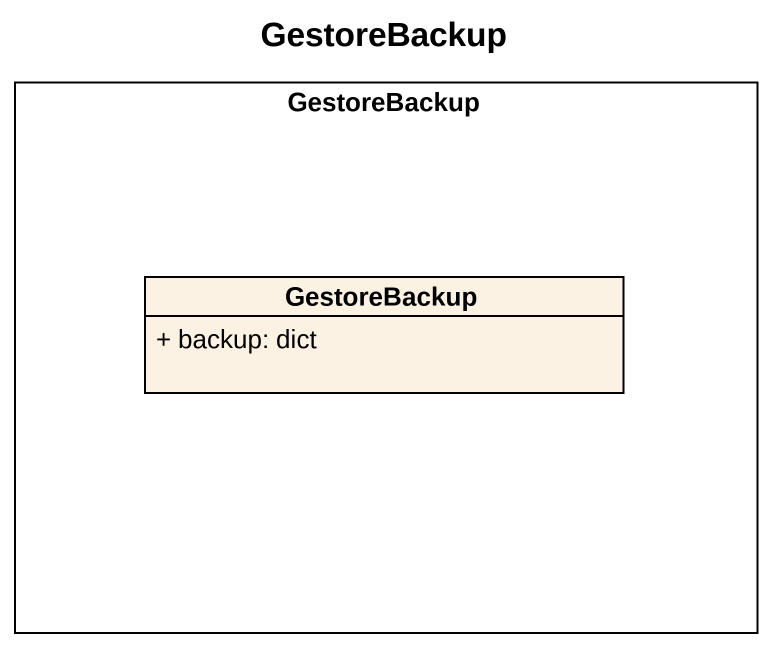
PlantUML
@startuml
title GestoreBackup
hide circle
hide empty members
skinparam classAttributeIconSize 0
rectangle GestoreBackup {
  class "GestoreBackup" as GestoreBackup_2 {
    + backup: dict
  }
}
@enduml
